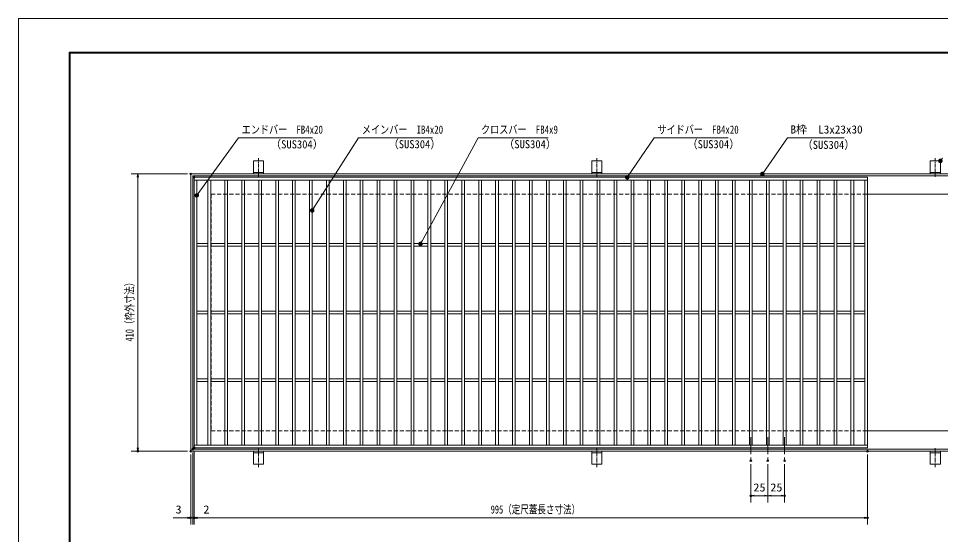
# Model space of a CAD drawing. Units: millimetres, scale not verified. Extents: x -1050 to 1050, y -742 to 742.
# Drawn here: x -1050 to 312, y -21 to 742 of the extents above; entities that cross this region are included whole.
import ezdxf
from ezdxf.enums import TextEntityAlignment as Align

# ---------------------------------------------------------------- set-up
doc = ezdxf.new("R2010")
doc.units = ezdxf.units.MM
doc.header["$LTSCALE"] = 5
doc.header["$PDMODE"] = 32
doc.header["$PDSIZE"] = 2.5
doc.linetypes.add('CHAIN1', pattern=[8, 5, -1, 1, -1])
doc.linetypes.add('DASHED1', pattern=[1.8, 1.2, -0.6])
for name, color, linetype, lineweight in [('0-0_7-図\u3000枠', 4, 'Continuous', 9), ('0-1_アンカー', 7, 'Continuous', 9), ('0-2_枠', 7, 'Continuous', 9), ('0-3_寸法注釈', 2, 'Continuous', 9), ('0-4_0', 2, 'Continuous', 9), ('0-5_DEFPOINTS', 134, 'Continuous', 9), ('0-6_蓋', 5, 'Continuous', 9), ('0-9_中心線', 6, 'CHAIN1', 9), ('0-A_溝開口', 4, 'DASHED1', 9)]:
    doc.layers.add(name, color=color, linetype=linetype, lineweight=lineweight)
doc.styles.add('ＭＳ ゴシック', font='')
doc.styles.get('ＭＳ ゴシック').set_extended_font_data('MS Gothic')

# ---------------------------------------------------------------- blocks, each defined once
blk = doc.blocks.new('A$C5D7C781A')
at = {"layer": '0-1_アンカー', "color": 6, "linetype": 'CHAIN1'}
blk.add_line((37.5, 140.11), (37.5, 0), dxfattribs=at)
at = {"layer": '0-1_アンカー'}
for p, q in [((0, 118.78), (0, 22.26)), ((0, 118.78), (75, 118.78)), ((75, 118.78), (75, 22.26)), ((75, 33.76), (0, 33.76)), ((0, 22.26), (75, 22.26))]:
    blk.add_line(p, q, dxfattribs=at)
blk = doc.blocks.new('_OPEN')
at = {"layer": '0-4_0'}
blk.add_line((0, 0), (-5, 0), dxfattribs=at)
blk.add_lwpolyline([(-5, 0.833), (0, 0), (-5, -0.833)], dxfattribs=at)
blk = doc.blocks.new('_Dot')
at = {"layer": '0-4_0'}
for p, q in [((-2.5, 0), (-5, 0)), ((2.445, 0.5), (-2.445, 0.5)), ((1.997, 1.5), (-1.997, 1.5)), ((2.289, -0.995), (-2.289, -0.995)), ((1.499, -1.995), (-1.499, -1.995))]:
    blk.add_line(p, q, dxfattribs=at)
for points in [[(2.5, 0), (2.48, 0.313), (2.421, 0.622), (2.324, 0.92), (2.191, 1.204), (2.023, 1.469), (1.822, 1.711), (1.594, 1.926), (1.34, 2.111), (1.064, 2.262), (0.773, 2.378), (0.468, 2.456), (0.157, 2.495), (-0.157, 2.495), (-0.468, 2.456), (-0.773, 2.378), (-1.064, 2.262), (-1.34, 2.111), (-1.594, 1.926), (-1.822, 1.711), (-2.023, 1.469), (-2.191, 1.204), (-2.324, 0.92), (-2.421, 0.622), (-2.48, 0.313), (-2.5, 0), (0, 0)], [(-2.5, 0), (-2.48, -0.313), (-2.421, -0.622), (-2.324, -0.92), (-2.191, -1.204), (-2.023, -1.469), (-1.822, -1.711), (-1.594, -1.926), (-1.34, -2.111), (-1.064, -2.262), (-0.773, -2.378), (-0.468, -2.456), (-0.157, -2.495), (0.157, -2.495), (0.468, -2.456), (0.773, -2.378), (1.064, -2.262), (1.34, -2.111), (1.594, -1.926), (1.822, -1.711), (2.023, -1.469), (2.191, -1.204), (2.324, -0.92), (2.421, -0.622), (2.48, -0.313), (2.5, 0), (0, 0)]]:
    blk.add_lwpolyline(points, close=True, dxfattribs=at)

msp = doc.modelspace()

# ---------------------------------------------------------------- linework, layer by layer
at = {"layer": '0-0_7-図\u3000枠'}
for p, q in [((-975, -692.5), (-975, 692.5)), ((-973.75, -691.25), (-973.75, 691.25)), ((-973.75, 691.25), (998.75, 691.25))]:
    msp.add_line(p, q, dxfattribs=at)
msp.add_lwpolyline([(-975, 692.5), (1000, 692.5), (1000, -692.5)], dxfattribs=at)
at = {"layer": '0-2_枠'}
for p, q in [((-795.45, 512.475), (409.55, 512.475)), ((-795.45, 512.475), (-795.45, 102.475)), ((-792.45, 509.475), (407.714, 509.475)), ((-792.45, 509.475), (-792.45, 105.475)), ((204.55, 482.475), (409.55, 482.475)), ((204.55, 132.475), (409.55, 132.475)), ((-795.45, 102.475), (409.55, 102.475)), ((-792.45, 105.475), (411.386, 105.475))]:
    msp.add_line(p, q, dxfattribs=at)
at = {"layer": '0-3_寸法注釈'}
for p, q in [((-800.45, 512.475), (-883.547, 512.475)), ((-873.547, 507.475), (-873.547, 107.475)), ((-800.45, 102.475), (-883.547, 102.475)), ((-795.45, 97.475), (-795.45, -6.047)), ((-792.45, 100.475), (-792.45, -6.047)), ((-792.45, 100.475), (-792.45, -6.047)), ((-790.45, 102.475), (-790.45, -6.047)), ((-790.45, 102.475), (-790.45, -6.047)), ((204.55, 97.475), (204.55, -6.047)), ((32.05, 83.328), (32.05, 26.522)), ((57.05, 83.328), (57.05, 26.522)), ((57.05, 83.328), (57.05, 26.522)), ((82.05, 83.328), (82.05, 26.522)), ((52.05, 36.522), (37.05, 36.522)), ((62.05, 36.522), (77.05, 36.522)), ((-800.45, 3.953), (-821.563, 3.953)), ((-797.45, 3.953), (-802.45, 3.953)), ((-792.45, 3.953), (-795.45, 3.953)), ((-792.45, 3.953), (-790.45, 3.953)), ((-787.45, 3.953), (-782.45, 3.953)), ((-785.45, 3.953), (199.55, 3.953)), ((-785.45, 3.953), (-764.337, 3.953))]:
    msp.add_line(p, q, dxfattribs=at)
for points in [[(-615.707, 565.749), (-724.931, 565.749), (-785.857, 481.667)], [(-438.147, 565.749), (-547.371, 565.749), (-615.406, 459.368)], [(-267.513, 565.749), (-370.72, 565.749), (-455.513, 409.851)], [(-1.475, 565.749), (-110.699, 565.749), (-149.985, 508.294)], [(169.797, 565.968), (86.447, 565.968), (49.664, 513.288)]]:
    msp.add_lwpolyline(points, dxfattribs=at)
at = {"layer": '0-5_DEFPOINTS'}
msp.add_lwpolyline([(-1050, -742.5), (-1050, 742.5), (1050, 742.5), (1050, -742.5)], close=True, dxfattribs=at)
for p in [(-795.45, 512.475), (-873.547, 102.475), (-795.45, 102.475), (-795.45, 102.475), (-792.45, 105.475), (-790.45, 107.475), (204.55, 102.475), (32.05, 88.328), (57.05, 88.328), (82.05, 88.328), (32.05, 36.522), (82.05, 36.522), (-795.45, 3.953), (-790.45, 3.953), (204.55, 3.953)]:
    msp.add_point(p, dxfattribs=at)
at = {"layer": '0-6_蓋'}
for p, q in [((204.55, 507.475), (-790.45, 507.475)), ((-790.45, 107.475), (-790.45, 507.475)), ((204.55, 107.475), (204.55, 507.475)), ((204.55, 503.475), (-790.45, 503.475)), ((-786.45, 111.475), (-786.45, 503.475)), ((-769.95, 503.475), (-769.95, 111.475)), ((-765.95, 503.475), (-765.95, 111.475)), ((-744.95, 503.475), (-744.95, 111.475)), ((-740.95, 503.475), (-740.95, 111.475)), ((-719.95, 503.475), (-719.95, 111.475)), ((-715.95, 503.475), (-715.95, 111.475)), ((-694.95, 503.475), (-694.95, 111.475)), ((-690.95, 503.475), (-690.95, 111.475)), ((-669.95, 503.475), (-669.95, 111.475)), ((-665.95, 503.475), (-665.95, 111.475)), ((-644.95, 503.475), (-644.95, 111.475)), ((-640.95, 503.475), (-640.95, 111.475)), ((-619.95, 503.475), (-619.95, 111.475)), ((-615.95, 503.475), (-615.95, 111.475)), ((-594.95, 503.475), (-594.95, 111.475)), ((-590.95, 503.475), (-590.95, 111.475)), ((-569.95, 503.475), (-569.95, 111.475)), ((-565.95, 503.475), (-565.95, 111.475)), ((-544.95, 503.475), (-544.95, 111.475)), ((-540.95, 503.475), (-540.95, 111.475)), ((-519.95, 503.475), (-519.95, 111.475)), ((-515.95, 503.475), (-515.95, 111.475)), ((-494.95, 503.475), (-494.95, 111.475)), ((-490.95, 503.475), (-490.95, 111.475)), ((-469.95, 503.475), (-469.95, 111.475)), ((-465.95, 503.475), (-465.95, 111.475)), ((-444.95, 503.475), (-444.95, 111.475)), ((-440.95, 503.475), (-440.95, 111.475)), ((-419.95, 503.475), (-419.95, 111.475)), ((-415.95, 503.475), (-415.95, 111.475)), ((-394.95, 503.475), (-394.95, 111.475)), ((-390.95, 503.475), (-390.95, 111.475)), ((-369.95, 503.475), (-369.95, 111.475)), ((-365.95, 503.475), (-365.95, 111.475)), ((-344.95, 503.475), (-344.95, 111.475)), ((-340.95, 503.475), (-340.95, 111.475)), ((-319.95, 503.475), (-319.95, 111.475)), ((-315.95, 503.475), (-315.95, 111.475)), ((-294.95, 503.475), (-294.95, 111.475)), ((-290.95, 503.475), (-290.95, 111.475)), ((-269.95, 503.475), (-269.95, 111.475)), ((-265.95, 503.475), (-265.95, 111.475)), ((-244.95, 503.475), (-244.95, 111.475)), ((-240.95, 503.475), (-240.95, 111.475)), ((-219.95, 503.475), (-219.95, 111.475)), ((-215.95, 503.475), (-215.95, 111.475)), ((-194.95, 503.475), (-194.95, 111.475)), ((-190.95, 503.475), (-190.95, 111.475)), ((-169.95, 503.475), (-169.95, 111.475)), ((-165.95, 503.475), (-165.95, 111.475)), ((-144.95, 503.475), (-144.95, 111.475)), ((-140.95, 503.475), (-140.95, 111.475)), ((-119.95, 503.475), (-119.95, 111.475)), ((-115.95, 503.475), (-115.95, 111.475)), ((-94.95, 503.475), (-94.95, 111.475)), ((-90.95, 503.475), (-90.95, 111.475)), ((-69.95, 503.475), (-69.95, 111.475)), ((-65.95, 503.475), (-65.95, 111.475)), ((-44.95, 503.475), (-44.95, 111.475)), ((-40.95, 503.475), (-40.95, 111.475)), ((-19.95, 503.475), (-19.95, 111.475)), ((-15.95, 503.475), (-15.95, 111.475)), ((5.05, 503.475), (5.05, 111.475)), ((9.05, 503.475), (9.05, 111.475)), ((30.05, 503.475), (30.05, 111.475)), ((34.05, 503.475), (34.05, 111.475)), ((55.05, 503.475), (55.05, 111.475)), ((59.05, 503.475), (59.05, 111.475)), ((80.05, 503.475), (80.05, 111.475)), ((84.05, 503.475), (84.05, 111.475)), ((105.05, 503.475), (105.05, 111.475)), ((109.05, 503.475), (109.05, 111.475)), ((130.05, 503.475), (130.05, 111.475)), ((134.05, 503.475), (134.05, 111.475)), ((155.05, 503.475), (155.05, 111.475)), ((159.05, 503.475), (159.05, 111.475)), ((180.05, 503.475), (180.05, 111.475)), ((184.05, 503.475), (184.05, 111.475)), ((200.55, 111.475), (200.55, 503.475)), ((-769.95, 409.475), (-786.45, 409.475)), ((-744.95, 409.475), (-765.95, 409.475)), ((-719.95, 409.475), (-740.95, 409.475)), ((-694.95, 409.475), (-715.95, 409.475)), ((-669.95, 409.475), (-690.95, 409.475)), ((-644.95, 409.475), (-665.95, 409.475)), ((-619.95, 409.475), (-640.95, 409.475)), ((-594.95, 409.475), (-615.95, 409.475)), ((-569.95, 409.475), (-590.95, 409.475)), ((-544.95, 409.475), (-565.95, 409.475)), ((-519.95, 409.475), (-540.95, 409.475)), ((-494.95, 409.475), (-515.95, 409.475)), ((-469.95, 409.475), (-490.95, 409.475)), ((-444.95, 409.475), (-465.95, 409.475)), ((-419.95, 409.475), (-440.95, 409.475)), ((-394.95, 409.475), (-415.95, 409.475)), ((-369.95, 409.475), (-390.95, 409.475)), ((-344.95, 409.475), (-365.95, 409.475)), ((-319.95, 409.475), (-340.95, 409.475)), ((-294.95, 409.475), (-315.95, 409.475)), ((-290.95, 409.475), (-269.95, 409.475)), ((-265.95, 409.475), (-244.95, 409.475)), ((-240.95, 409.475), (-219.95, 409.475)), ((-215.95, 409.475), (-194.95, 409.475)), ((-190.95, 409.475), (-169.95, 409.475)), ((-165.95, 409.475), (-144.95, 409.475)), ((-140.95, 409.475), (-119.95, 409.475)), ((-115.95, 409.475), (-94.95, 409.475)), ((-90.95, 409.475), (-69.95, 409.475)), ((-65.95, 409.475), (-44.95, 409.475)), ((-40.95, 409.475), (-19.95, 409.475)), ((-15.95, 409.475), (5.05, 409.475)), ((9.05, 409.475), (30.05, 409.475)), ((34.05, 409.475), (55.05, 409.475)), ((59.05, 409.475), (80.05, 409.475)), ((84.05, 409.475), (105.05, 409.475)), ((109.05, 409.475), (130.05, 409.475)), ((134.05, 409.475), (155.05, 409.475)), ((159.05, 409.475), (180.05, 409.475)), ((184.05, 409.475), (200.55, 409.475)), ((-769.95, 405.475), (-786.45, 405.475)), ((-744.95, 405.475), (-765.95, 405.475)), ((-719.95, 405.475), (-740.95, 405.475)), ((-694.95, 405.475), (-715.95, 405.475)), ((-669.95, 405.475), (-690.95, 405.475)), ((-644.95, 405.475), (-665.95, 405.475)), ((-619.95, 405.475), (-640.95, 405.475)), ((-594.95, 405.475), (-615.95, 405.475)), ((-569.95, 405.475), (-590.95, 405.475)), ((-544.95, 405.475), (-565.95, 405.475)), ((-519.95, 405.475), (-540.95, 405.475)), ((-494.95, 405.475), (-515.95, 405.475)), ((-469.95, 405.475), (-490.95, 405.475)), ((-444.95, 405.475), (-465.95, 405.475)), ((-419.95, 405.475), (-440.95, 405.475)), ((-394.95, 405.475), (-415.95, 405.475)), ((-369.95, 405.475), (-390.95, 405.475)), ((-344.95, 405.475), (-365.95, 405.475)), ((-319.95, 405.475), (-340.95, 405.475)), ((-294.95, 405.475), (-315.95, 405.475)), ((-290.95, 405.475), (-269.95, 405.475)), ((-265.95, 405.475), (-244.95, 405.475)), ((-240.95, 405.475), (-219.95, 405.475)), ((-215.95, 405.475), (-194.95, 405.475)), ((-190.95, 405.475), (-169.95, 405.475)), ((-165.95, 405.475), (-144.95, 405.475)), ((-140.95, 405.475), (-119.95, 405.475)), ((-115.95, 405.475), (-94.95, 405.475)), ((-90.95, 405.475), (-69.95, 405.475)), ((-65.95, 405.475), (-44.95, 405.475)), ((-40.95, 405.475), (-19.95, 405.475)), ((-15.95, 405.475), (5.05, 405.475)), ((9.05, 405.475), (30.05, 405.475)), ((34.05, 405.475), (55.05, 405.475)), ((59.05, 405.475), (80.05, 405.475)), ((84.05, 405.475), (105.05, 405.475)), ((109.05, 405.475), (130.05, 405.475)), ((134.05, 405.475), (155.05, 405.475)), ((159.05, 405.475), (180.05, 405.475)), ((184.05, 405.475), (200.55, 405.475)), ((-769.95, 309.475), (-786.45, 309.475)), ((-769.95, 305.475), (-786.45, 305.475)), ((-744.95, 309.475), (-765.95, 309.475)), ((-744.95, 305.475), (-765.95, 305.475)), ((-719.95, 309.475), (-740.95, 309.475)), ((-719.95, 305.475), (-740.95, 305.475)), ((-694.95, 309.475), (-715.95, 309.475)), ((-694.95, 305.475), (-715.95, 305.475)), ((-669.95, 309.475), (-690.95, 309.475)), ((-669.95, 305.475), (-690.95, 305.475)), ((-644.95, 309.475), (-665.95, 309.475)), ((-644.95, 305.475), (-665.95, 305.475)), ((-619.95, 309.475), (-640.95, 309.475)), ((-619.95, 305.475), (-640.95, 305.475)), ((-594.95, 309.475), (-615.95, 309.475)), ((-594.95, 305.475), (-615.95, 305.475)), ((-569.95, 309.475), (-590.95, 309.475)), ((-569.95, 305.475), (-590.95, 305.475)), ((-544.95, 309.475), (-565.95, 309.475)), ((-544.95, 305.475), (-565.95, 305.475)), ((-519.95, 309.475), (-540.95, 309.475)), ((-519.95, 305.475), (-540.95, 305.475)), ((-494.95, 309.475), (-515.95, 309.475)), ((-494.95, 305.475), (-515.95, 305.475)), ((-469.95, 309.475), (-490.95, 309.475)), ((-469.95, 305.475), (-490.95, 305.475)), ((-444.95, 309.475), (-465.95, 309.475)), ((-444.95, 305.475), (-465.95, 305.475)), ((-419.95, 309.475), (-440.95, 309.475)), ((-419.95, 305.475), (-440.95, 305.475)), ((-394.95, 309.475), (-415.95, 309.475)), ((-394.95, 305.475), (-415.95, 305.475)), ((-369.95, 309.475), (-390.95, 309.475)), ((-369.95, 305.475), (-390.95, 305.475)), ((-344.95, 309.475), (-365.95, 309.475)), ((-344.95, 305.475), (-365.95, 305.475)), ((-319.95, 309.475), (-340.95, 309.475)), ((-319.95, 305.475), (-340.95, 305.475)), ((-294.95, 309.475), (-315.95, 309.475)), ((-294.95, 305.475), (-315.95, 305.475)), ((-290.95, 309.475), (-269.95, 309.475)), ((-290.95, 305.475), (-269.95, 305.475)), ((-265.95, 309.475), (-244.95, 309.475)), ((-265.95, 305.475), (-244.95, 305.475)), ((-240.95, 309.475), (-219.95, 309.475)), ((-240.95, 305.475), (-219.95, 305.475)), ((-215.95, 309.475), (-194.95, 309.475)), ((-215.95, 305.475), (-194.95, 305.475)), ((-190.95, 309.475), (-169.95, 309.475)), ((-190.95, 305.475), (-169.95, 305.475)), ((-165.95, 309.475), (-144.95, 309.475)), ((-165.95, 305.475), (-144.95, 305.475)), ((-140.95, 309.475), (-119.95, 309.475)), ((-140.95, 305.475), (-119.95, 305.475)), ((-115.95, 309.475), (-94.95, 309.475)), ((-115.95, 305.475), (-94.95, 305.475)), ((-90.95, 309.475), (-69.95, 309.475)), ((-90.95, 305.475), (-69.95, 305.475)), ((-65.95, 309.475), (-44.95, 309.475)), ((-65.95, 305.475), (-44.95, 305.475)), ((-40.95, 309.475), (-19.95, 309.475)), ((-40.95, 305.475), (-19.95, 305.475)), ((-15.95, 309.475), (5.05, 309.475)), ((-15.95, 305.475), (5.05, 305.475)), ((9.05, 309.475), (30.05, 309.475)), ((9.05, 305.475), (30.05, 305.475)), ((34.05, 309.475), (55.05, 309.475)), ((34.05, 305.475), (55.05, 305.475)), ((59.05, 309.475), (80.05, 309.475)), ((59.05, 305.475), (80.05, 305.475)), ((84.05, 309.475), (105.05, 309.475)), ((84.05, 305.475), (105.05, 305.475)), ((109.05, 309.475), (130.05, 309.475)), ((109.05, 305.475), (130.05, 305.475)), ((134.05, 309.475), (155.05, 309.475)), ((134.05, 305.475), (155.05, 305.475)), ((159.05, 309.475), (180.05, 309.475)), ((159.05, 305.475), (180.05, 305.475)), ((184.05, 309.475), (200.55, 309.475)), ((184.05, 305.475), (200.55, 305.475)), ((-769.95, 209.475), (-786.45, 209.475)), ((-769.95, 205.475), (-786.45, 205.475)), ((-744.95, 209.475), (-765.95, 209.475)), ((-744.95, 205.475), (-765.95, 205.475)), ((-719.95, 209.475), (-740.95, 209.475)), ((-719.95, 205.475), (-740.95, 205.475)), ((-694.95, 209.475), (-715.95, 209.475)), ((-694.95, 205.475), (-715.95, 205.475)), ((-669.95, 209.475), (-690.95, 209.475)), ((-669.95, 205.475), (-690.95, 205.475)), ((-644.95, 209.475), (-665.95, 209.475)), ((-644.95, 205.475), (-665.95, 205.475)), ((-619.95, 209.475), (-640.95, 209.475)), ((-619.95, 205.475), (-640.95, 205.475)), ((-594.95, 209.475), (-615.95, 209.475)), ((-594.95, 205.475), (-615.95, 205.475)), ((-569.95, 209.475), (-590.95, 209.475)), ((-569.95, 205.475), (-590.95, 205.475)), ((-544.95, 209.475), (-565.95, 209.475)), ((-544.95, 205.475), (-565.95, 205.475)), ((-519.95, 209.475), (-540.95, 209.475)), ((-519.95, 205.475), (-540.95, 205.475)), ((-494.95, 209.475), (-515.95, 209.475)), ((-494.95, 205.475), (-515.95, 205.475)), ((-469.95, 209.475), (-490.95, 209.475)), ((-469.95, 205.475), (-490.95, 205.475)), ((-444.95, 209.475), (-465.95, 209.475)), ((-444.95, 205.475), (-465.95, 205.475)), ((-419.95, 209.475), (-440.95, 209.475)), ((-419.95, 205.475), (-440.95, 205.475)), ((-394.95, 209.475), (-415.95, 209.475)), ((-394.95, 205.475), (-415.95, 205.475)), ((-369.95, 209.475), (-390.95, 209.475)), ((-369.95, 205.475), (-390.95, 205.475)), ((-344.95, 209.475), (-365.95, 209.475)), ((-344.95, 205.475), (-365.95, 205.475)), ((-319.95, 209.475), (-340.95, 209.475)), ((-319.95, 205.475), (-340.95, 205.475)), ((-294.95, 209.475), (-315.95, 209.475)), ((-294.95, 205.475), (-315.95, 205.475)), ((-290.95, 209.475), (-269.95, 209.475)), ((-290.95, 205.475), (-269.95, 205.475)), ((-265.95, 209.475), (-244.95, 209.475)), ((-265.95, 205.475), (-244.95, 205.475)), ((-240.95, 209.475), (-219.95, 209.475)), ((-240.95, 205.475), (-219.95, 205.475)), ((-215.95, 209.475), (-194.95, 209.475)), ((-215.95, 205.475), (-194.95, 205.475)), ((-190.95, 209.475), (-169.95, 209.475)), ((-190.95, 205.475), (-169.95, 205.475)), ((-165.95, 209.475), (-144.95, 209.475)), ((-165.95, 205.475), (-144.95, 205.475)), ((-140.95, 209.475), (-119.95, 209.475)), ((-140.95, 205.475), (-119.95, 205.475)), ((-115.95, 209.475), (-94.95, 209.475)), ((-115.95, 205.475), (-94.95, 205.475)), ((-90.95, 209.475), (-69.95, 209.475)), ((-90.95, 205.475), (-69.95, 205.475)), ((-65.95, 209.475), (-44.95, 209.475)), ((-65.95, 205.475), (-44.95, 205.475)), ((-40.95, 209.475), (-19.95, 209.475)), ((-40.95, 205.475), (-19.95, 205.475)), ((-15.95, 209.475), (5.05, 209.475)), ((-15.95, 205.475), (5.05, 205.475)), ((9.05, 209.475), (30.05, 209.475)), ((9.05, 205.475), (30.05, 205.475)), ((34.05, 209.475), (55.05, 209.475)), ((34.05, 205.475), (55.05, 205.475)), ((59.05, 209.475), (80.05, 209.475)), ((59.05, 205.475), (80.05, 205.475)), ((84.05, 209.475), (105.05, 209.475)), ((84.05, 205.475), (105.05, 205.475)), ((109.05, 209.475), (130.05, 209.475)), ((109.05, 205.475), (130.05, 205.475)), ((134.05, 209.475), (155.05, 209.475)), ((134.05, 205.475), (155.05, 205.475)), ((159.05, 209.475), (180.05, 209.475)), ((159.05, 205.475), (180.05, 205.475)), ((184.05, 209.475), (200.55, 209.475)), ((184.05, 205.475), (200.55, 205.475)), ((-790.45, 111.475), (204.55, 111.475)), ((-790.45, 107.475), (204.55, 107.475))]:
    msp.add_line(p, q, dxfattribs=at)
at = {"layer": '0-6_蓋', "color": 7}
for p in [(-790.45, 507.475), (-790.45, 107.475)]:
    msp.add_point(p, dxfattribs=at)
at = {"layer": '0-9_中心線'}
for p, q in [((32.05, 122.969), (32.05, 88.328)), ((57.05, 122.969), (57.05, 88.328)), ((82.05, 122.969), (82.05, 88.328))]:
    msp.add_line(p, q, dxfattribs=at)
at = {"layer": '0-A_溝開口'}
for p, q in [((-765.45, 482.475), (204.55, 482.475)), ((-765.45, 482.475), (-765.45, 132.475)), ((-765.45, 132.475), (204.55, 132.475))]:
    msp.add_line(p, q, dxfattribs=at)

# ---------------------------------------------------------------- block references
at = {"layer": '0-1_アンカー', "xscale": 0.2, "yscale": 0.2}
for p in [(-702.95, 508.023), (-202.95, 508.023), (297.05, 508.023)]:
    msp.add_blockref('A$C5D7C781A', p, dxfattribs=at)
at = {"layer": '0-1_アンカー', "xscale": -0.2, "yscale": 0.2, "rotation": 180}
for p in [(-702.95, 106.927), (-202.95, 106.927), (297.05, 106.927)]:
    msp.add_blockref('A$C5D7C781A', p, dxfattribs=at)
at = {"layer": '0-3_寸法注釈'}
for name, p, rotation in [('_Dot', (312.05, 531.779), 229.33113), ('_Dot', (49.081, 512.475), 234.35189), ('_OPEN', (-873.547, 512.475), 90), ('_Dot', (-150.56, 507.475), 234.96256), ('_Dot', (-786.45, 480.862), 233.62864), ('_Dot', (-615.95, 458.53), 237.01882), ('_Dot', (-455.995, 408.975), 241.1756), ('_OPEN', (-873.547, 102.475), 270), ('_OPEN', (32.05, 36.522), 180), ('_OPEN', (57.05, 36.522), 180), ('_OPEN', (-792.45, 3.953), 180), ('_OPEN', (-790.45, 3.953), 180), ('_OPEN', (-790.45, 3.953), 180)]:
    msp.add_blockref(name, p, dxfattribs=dict(at, rotation=rotation))
for p in [(57.05, 36.522), (82.05, 36.522), (-795.45, 3.953), (-792.45, 3.953), (204.55, 3.953)]:
    msp.add_blockref('_OPEN', p, dxfattribs=at)

# ---------------------------------------------------------------- texts
at = {"layer": '0-3_寸法注釈', "color": 7, "style": 'ＭＳ ゴシック'}
msp.add_text('B枠\u3000L3x23x30', height=12.03, dxfattribs=at).set_placement((90.7, 568.655), align=Align.BOTTOM_LEFT)
for s, height, width, p in [('エンドバー\u3000FB4x20', 12.02, 0.8, (-720.154, 568.436)), ('メインバー\u3000IB4x20', 12.02, 0.8, (-542.594, 568.436)), ('クロスバー\u3000FB4x9', 12.03, 0.8, (-366.554, 568.436)), ('サイドバー\u3000FB4x20', 12.02, 0.8, (-105.921, 568.436)), ('（SUS304）', 12.02, 0.95, (-677.407, 546.644)), ('（SUS304）', 12.02, 0.95, (-503.663, 546.881)), ('（SUS304）', 12.02, 0.95, (-332.951, 546.881)), ('（SUS304）', 12.02, 0.95, (-62.079, 546.881)), ('（SUS304）', 12.02, 0.95, (107.958, 545.919)), ('25', 12.02, 1.1, (35.817, 39.209)), ('25', 12.02, 1.1, (60.817, 39.209)), ('3', 12.02, 1.1, (-817.873, 6.64)), ('2', 12.02, 1.1, (-776.76, 6.64)), ('995（定尺蓋長さ寸法）', 12.03, 0.75, (-352.249, 6.64))]:
    msp.add_text(s, height=height, dxfattribs=dict(at, width=width)).set_placement(p, align=Align.BOTTOM_LEFT)
at = {"layer": '0-3_寸法注釈', "color": 7, "style": 'ＭＳ ゴシック', "width": 0.75}
msp.add_text('410（枠外寸法）', height=12.02, rotation=90, dxfattribs=at).set_placement((-876.234, 264.682), align=Align.BOTTOM_LEFT)

doc.saveas('drawing.dxf')
